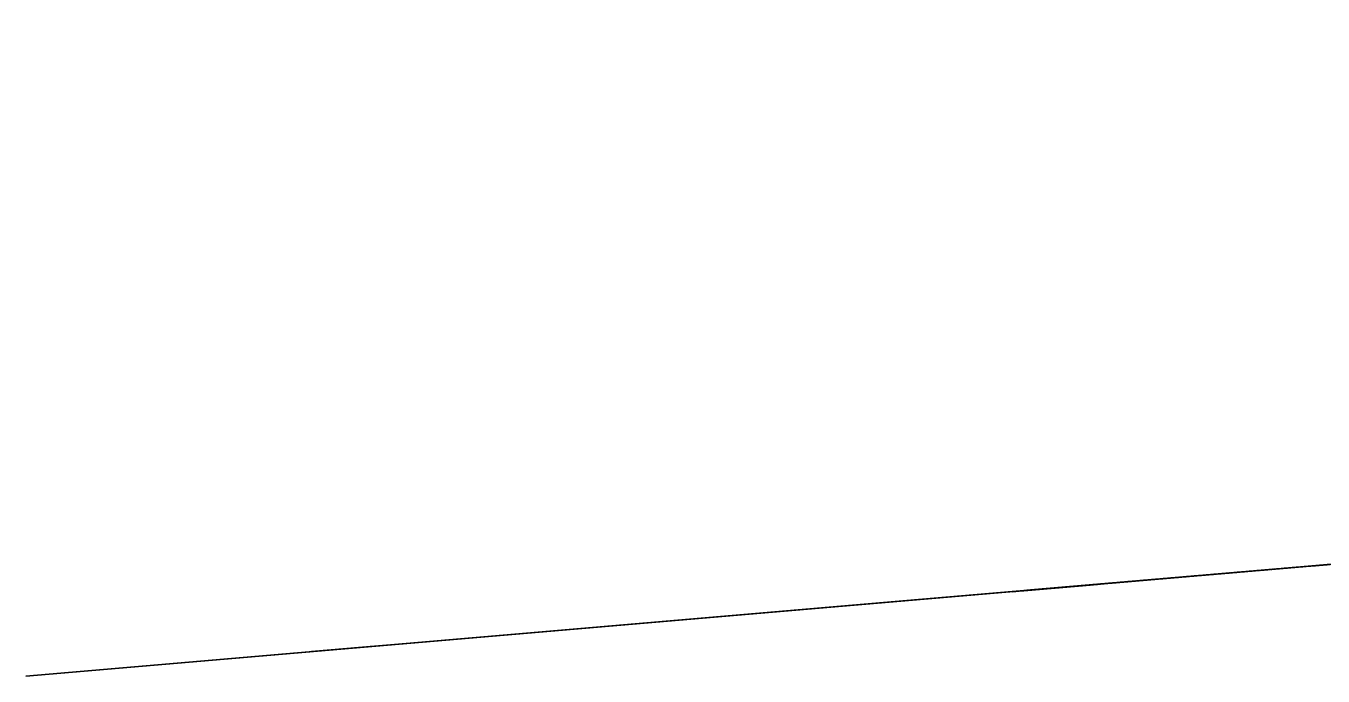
# Model space of a CAD drawing. Header units: millimetres. Extents: x 235072 to 246269, y 20126 to 21085.
# Drawn here: x 235072 to 236391, y 20126 to 20788 of the extents above; entities that cross this region are included whole.
import ezdxf

# ---------------------------------------------------------------- set-up
doc = ezdxf.new("R2010")
doc.units = ezdxf.units.MM
doc.header["$MEASUREMENT"] = 0
doc.linetypes.add('CENTER2', pattern=[1.125, 0.75, -0.125, 0.125, -0.125])
doc.linetypes.add('HIDDEN2', pattern=[0.1875, 0.125, -0.0625])
for name, color, linetype in [('Section 2-A-FLOR', 192, 'Continuous'), ('Section 2-CENTER', 1, 'CENTER2'), ('Section 2-HIDDEN', 7, 'HIDDEN2'), ('Section 2-MONO BEAM', 6, 'Continuous'), ('Section 2-RE', 5, 'Continuous'), ('Section 2-S-BEAM', 12, 'Continuous')]:
    doc.layers.add(name, color=color, linetype=linetype)

# ---------------------------------------------------------------- blocks, each defined once
blk = doc.blocks.new('*U33')
at = {"layer": 'Section 2-S-BEAM', "color": 0, "linetype": 'ByBlock', "lineweight": -2}
for p, q in [((235071.9, 20126.5, 24789), (236577.3, 20255.4, 24789)), ((235431.3, 20157.3, 24986.4), (236577.3, 20255.4, 24986.4)), ((235495.1, 20162.7, 24798.6), (236577.3, 20255.4, 24798.6)), ((235495.1, 20162.7, 24996), (236577.3, 20255.4, 24996)), ((235071.9, 20126.5, 24986.4), (235426.2, 20156.8, 24986.4)), ((235071.9, 20126.5, 24798.6), (235362.4, 20151.4, 24798.6)), ((235071.9, 20126.5, 24996), (235362.4, 20151.4, 24996)), ((235071.9, 20126.5, 24789), (235071.9, 20126.5, 24798.6)), ((235071.9, 20126.5, 24798.6), (235071.9, 20126.5, 24986.4)), ((235071.9, 20126.5, 24986.4), (235071.9, 20126.5, 24996))]:
    blk.add_line(p, q, dxfattribs=at)
blk = doc.blocks.new('*U34')
at = {"layer": 'Section 2-A-FLOR', "color": 0, "linetype": 'ByBlock', "lineweight": -2}
for p, q in [((240177.1, 20563.6, 21920.5), (235071.9, 20126.5, 21920.5)), ((235968, 20203.2, 21700), (240177.1, 20563.6, 21700)), ((235071.9, 20126.5, 21994.1), (237973.6, 20374.9, 21994.1)), ((235968, 20203.2, 21625), (235071.9, 20126.5, 21625)), ((235968, 20203.2, 21625), (235968, 20203.2, 21700)), ((235071.9, 20126.5, 21920.5), (235071.9, 20126.5, 21625)), ((235071.9, 20126.5, 21920.5), (235071.9, 20126.5, 21994.1))]:
    blk.add_line(p, q, dxfattribs=at)
blk = doc.blocks.new('*U35')
at = {"layer": 'Section 2-MONO BEAM', "color": 0, "linetype": 'ByBlock', "lineweight": -2}
for p, q in [((236176.9, 20221.1, 24634.3), (236523.5, 20250.8, 24634.3)), ((235071.9, 20126.5, 24634.3), (236163.5, 20220, 24634.3)), ((235071.9, 20126.5, 24624.7), (236133.1, 20217.4, 24624.7)), ((235071.9, 20126.5, 24624.7), (235071.9, 20126.5, 24634.3)), ((235071.9, 20126.5, 24634.3), (235071.9, 20126.5, 24789))]:
    blk.add_line(p, q, dxfattribs=at)
blk = doc.blocks.new('*U36')
at = {"layer": 'Section 2-S-BEAM', "color": 0, "linetype": 'ByBlock', "lineweight": -2}
for p, q in [((235495.1, 20162.7, 24996), (235362.5, 20151.4, 24996)), ((235362.5, 20151.4, 24794.4), (235495.1, 20162.7, 24794.4)), ((235495.1, 20162.7, 24801.4), (235431.3, 20157.3, 24801.4)), ((235431.3, 20157.3, 24989), (235495.1, 20162.7, 24989)), ((235495.1, 20162.7, 24794.4), (235495.1, 20162.7, 24801.4)), ((235495.1, 20162.7, 24989), (235495.1, 20162.7, 24996)), ((235362.4, 20151.4, 24989), (235362.5, 20151.4, 24989)), ((235362.4, 20151.4, 24801.4), (235362.5, 20151.4, 24801.4)), ((235362.4, 20151.4, 24794.4), (235362.5, 20151.4, 24794.4)), ((235362.4, 20151.4, 24996), (235362.5, 20151.4, 24996)), ((235362.5, 20151.4, 24989), (235426.3, 20156.8, 24989)), ((235426.3, 20156.8, 24801.4), (235362.5, 20151.4, 24801.4)), ((235362.5, 20151.4, 24996), (235362.5, 20151.4, 24989)), ((235362.5, 20151.4, 24801.4), (235362.5, 20151.4, 24794.4)), ((235426.3, 20156.8, 24989), (235426.3, 20156.8, 24801.4)), ((235431.3, 20157.3, 24801.4), (235431.3, 20157.3, 24989))]:
    blk.add_line(p, q, dxfattribs=at)
blk = doc.blocks.new('*U37')
at = {"layer": 'Section 2-A-FLOR', "color": 0, "linetype": 'ByBlock', "lineweight": -2}
for p, q in [((242793.1, 20787.6, 21625), (235968, 20203.2, 21625)), ((242793.1, 20787.6, 21700), (235968, 20203.2, 21700)), ((235968, 20203.2, 21700), (235968, 20203.2, 21625))]:
    blk.add_line(p, q, dxfattribs=at)
blk = doc.blocks.new('*U38')
at = {"layer": 'Section 2-HIDDEN', "extrusion": (-0.085306, 0.996355, -3.60132e-31)}
blk.add_arc((-236983.8, 24235.7), 45.2, 138.1897, 221.8103, dxfattribs=at)
at = {"layer": 'Section 2-RE', "color": 0, "linetype": 'ByBlock', "lineweight": -2, "extrusion": (-0.085306, 0.996355, 1.81601e-30)}
blk.add_arc((-236983.8, 24235.7), 45.2, 221.8103, 90, dxfattribs=at)
at = {"layer": 'Section 2-RE', "color": 0, "linetype": 'ByBlock', "lineweight": -2, "extrusion": (-0.085306, 0.996355, 2.32993e-29)}
blk.add_arc((-236983.8, 24235.7), 45.2, 90, 138.1897, dxfattribs=at)
blk = doc.blocks.new('*U39')
at = {"layer": 'Section 2-CENTER'}
blk.add_line((236157.9, 20219.5, 24235.7), (236119.9, 20216.2, 24235.7), dxfattribs=at)
at = {"layer": 'Section 2-HIDDEN', "extrusion": (0.085306, -0.996355, 0)}
blk.add_arc((236983.8, 24235.7), 32.9, 293.5565, 66.4435, dxfattribs=at)
at = {"layer": 'Section 2-HIDDEN'}
for points, knots in [([(236150.2, 20218.8, 24235.7), (236150.2, 20218.8, 24234.8), (236150.2, 20218.8, 24233.8), (236150, 20218.8, 24231.9), (236149.8, 20218.8, 24230.9), (236149.5, 20218.8, 24228.9), (236149.2, 20218.7, 24227.9), (236148.6, 20218.7, 24226), (236148.3, 20218.7, 24225.1), (236147.6, 20218.6, 24223.4), (236147.2, 20218.6, 24222.5), (236146.2, 20218.5, 24220.7), (236145.7, 20218.4, 24219.9), (236144.6, 20218.3, 24218.2), (236144, 20218.3, 24217.3), (236142.7, 20218.2, 24215.8), (236142, 20218.1, 24215.1), (236140.7, 20218, 24213.8), (236140, 20217.9, 24213.1), (236138.4, 20217.8, 24211.8), (236137.6, 20217.7, 24211.2), (236135.9, 20217.6, 24210.1), (236135.1, 20217.5, 24209.6), (236133.3, 20217.4, 24208.6), (236132.4, 20217.3, 24208.2), (236130.7, 20217.1, 24207.5), (236129.8, 20217.1, 24207.2), (236127.9, 20216.9, 24206.6), (236126.9, 20216.8, 24206.4), (236124.9, 20216.7, 24206), (236123.9, 20216.6, 24205.8), (236121.9, 20216.4, 24205.6), (236121, 20216.3, 24205.6), (236120, 20216.2, 24205.6)], [89.456044, 89.456044, 89.456044, 89.456044, 92.240313, 92.240313, 95.024582, 95.024582, 97.808851, 97.808851, 100.593119, 100.593119, 103.39436, 103.39436, 106.1956, 106.1956, 108.996841, 108.996841, 111.798081, 111.798081, 114.602672, 114.602672, 117.407264, 117.407264, 120.211855, 120.211855, 123.016446, 123.016446, 125.816661, 125.816661, 128.616876, 128.616876, 131.417091, 131.417091, 134.217306, 134.217306, 134.217306, 134.217306]), ([(236120, 20216.2, 24265.9), (236121, 20216.3, 24265.9), (236121.9, 20216.4, 24265.9), (236123.9, 20216.6, 24265.7), (236124.9, 20216.7, 24265.5), (236126.9, 20216.8, 24265.1), (236127.9, 20216.9, 24264.9), (236129.8, 20217.1, 24264.3), (236130.7, 20217.1, 24264), (236132.4, 20217.3, 24263.2), (236133.3, 20217.4, 24262.8), (236135.1, 20217.5, 24261.9), (236135.9, 20217.6, 24261.4), (236137.6, 20217.7, 24260.2), (236138.4, 20217.8, 24259.6), (236140, 20217.9, 24258.4), (236140.7, 20218, 24257.7), (236142, 20218.1, 24256.4), (236142.7, 20218.2, 24255.7), (236144, 20218.3, 24254.1), (236144.6, 20218.3, 24253.3), (236145.7, 20218.4, 24251.6), (236146.2, 20218.5, 24250.8), (236147.2, 20218.6, 24249), (236147.6, 20218.6, 24248.1), (236148.3, 20218.7, 24246.4), (236148.6, 20218.7, 24245.5), (236149.2, 20218.7, 24243.6), (236149.5, 20218.8, 24242.6), (236149.8, 20218.8, 24240.6), (236150, 20218.8, 24239.6), (236150.2, 20218.8, 24237.6), (236150.2, 20218.8, 24236.7), (236150.2, 20218.8, 24235.7)], [223.606871, 223.606871, 223.606871, 223.606871, 226.407086, 226.407086, 229.207301, 229.207301, 232.007516, 232.007516, 234.807731, 234.807731, 237.612322, 237.612322, 240.416913, 240.416913, 243.221505, 243.221505, 246.026096, 246.026096, 248.827336, 248.827336, 251.628577, 251.628577, 254.429817, 254.429817, 257.231058, 257.231058, 260.015326, 260.015326, 262.799595, 262.799595, 265.583864, 265.583864, 268.368133, 268.368133, 268.368133, 268.368133])]:
    blk.add_open_spline(points, degree=3, knots=knots, dxfattribs=at)
at = {"layer": 'Section 2-RE', "color": 0, "linetype": 'ByBlock', "lineweight": -2}
for p, q in [((236120, 20216.2, 24205.6), (236163.5, 20220, 24205.6)), ((236163.5, 20220, 24265.9), (236120, 20216.2, 24265.9)), ((236163.5, 20220, 24268.6), (236176.9, 20221.1, 24268.6)), ((236163.5, 20220, 24202.8), (236176.9, 20221.1, 24202.8)), ((236163.5, 20220, 24268.6), (236163.5, 20220, 24202.8)), ((236176.9, 20221.1, 24202.8), (236176.9, 20221.1, 24268.6))]:
    blk.add_line(p, q, dxfattribs=at)
at = {"layer": 'Section 2-RE', "color": 0, "linetype": 'ByBlock', "lineweight": -2, "extrusion": (0.085306, -0.996355, 0)}
for start, end in [(66.4435, 270), (270, 293.5565)]:
    blk.add_arc((236983.8, 24235.7), 32.9, start, end, dxfattribs=at)
at = {"layer": 'Section 2-RE', "color": 0, "linetype": 'ByBlock', "lineweight": -2}
blk.add_open_spline([(236120, 20216.2, 24205.6), (236119.1, 20216.2, 24205.6), (236118.1, 20216.1, 24205.6), (236116.2, 20215.9, 24205.8), (236115.1, 20215.8, 24206), (236113.2, 20215.6, 24206.4), (236112.2, 20215.6, 24206.6), (236110.3, 20215.4, 24207.2), (236109.4, 20215.3, 24207.5), (236107.6, 20215.2, 24208.2), (236106.8, 20215.1, 24208.6), (236105, 20214.9, 24209.6), (236104.1, 20214.9, 24210.1), (236102.5, 20214.7, 24211.2), (236101.7, 20214.7, 24211.8), (236100.1, 20214.5, 24213.1), (236099.4, 20214.5, 24213.8), (236098.1, 20214.4, 24215.1), (236097.4, 20214.3, 24215.8), (236096.2, 20214.2, 24217.3), (236095.6, 20214.1, 24218.1), (236094.4, 20214, 24219.8), (236093.9, 20214, 24220.7), (236093, 20213.9, 24222.5), (236092.6, 20213.9, 24223.3), (236091.9, 20213.8, 24225.1), (236091.5, 20213.8, 24226), (236091, 20213.7, 24227.9), (236090.7, 20213.7, 24228.9), (236090.3, 20213.7, 24230.9), (236090.2, 20213.7, 24231.9), (236090, 20213.7, 24233.8), (236089.9, 20213.7, 24234.8), (236089.9, 20213.7, 24235.7), (236089.9, 20213.7, 24236.7), (236090, 20213.7, 24237.6), (236090.2, 20213.7, 24239.6), (236090.3, 20213.7, 24240.6), (236090.7, 20213.7, 24242.6), (236091, 20213.7, 24243.6), (236091.5, 20213.8, 24245.5), (236091.9, 20213.8, 24246.4), (236092.6, 20213.9, 24248.1), (236093, 20213.9, 24249), (236093.9, 20214, 24250.8), (236094.4, 20214, 24251.7), (236095.6, 20214.1, 24253.3), (236096.2, 20214.2, 24254.2), (236097.4, 20214.3, 24255.7), (236098.1, 20214.4, 24256.4), (236099.4, 20214.5, 24257.7), (236100.1, 20214.5, 24258.4), (236101.7, 20214.7, 24259.6), (236102.5, 20214.7, 24260.3), (236104.1, 20214.9, 24261.4), (236105, 20214.9, 24261.9), (236106.8, 20215.1, 24262.8), (236107.6, 20215.2, 24263.2), (236109.4, 20215.3, 24264), (236110.3, 20215.4, 24264.3), (236112.2, 20215.6, 24264.9), (236113.2, 20215.6, 24265.1), (236115.1, 20215.8, 24265.5), (236116.2, 20215.9, 24265.7), (236118.1, 20216.1, 24265.9), (236119.1, 20216.2, 24265.9), (236120, 20216.2, 24265.9)], degree=3, knots=[134.217306, 134.217306, 134.217306, 134.217306, 137.014324, 137.014324, 139.811342, 139.811342, 142.608361, 142.608361, 145.405379, 145.405379, 148.199073, 148.199073, 150.992766, 150.992766, 153.78646, 153.78646, 156.580153, 156.580153, 159.372101, 159.372101, 162.164048, 162.164048, 164.955995, 164.955995, 167.747942, 167.747942, 170.538979, 170.538979, 173.330015, 173.330015, 176.121052, 176.121052, 178.912089, 178.912089, 178.912089, 181.703125, 181.703125, 184.494162, 184.494162, 187.285198, 187.285198, 190.076235, 190.076235, 192.868182, 192.868182, 195.660129, 195.660129, 198.452076, 198.452076, 201.244024, 201.244024, 204.037717, 204.037717, 206.831411, 206.831411, 209.625104, 209.625104, 212.418798, 212.418798, 215.215816, 215.215816, 218.012835, 218.012835, 220.809853, 220.809853, 223.606871, 223.606871, 223.606871, 223.606871], dxfattribs=at)
blk = doc.blocks.new('*U40')
at = {"layer": 'Section 2-CENTER'}
for p in [(236157.9, 20219.5, 24602.1), (236119.9, 20216.2, 24564)]:
    blk.add_line(p, (236119.9, 20216.2, 24602.1), dxfattribs=at)
at = {"layer": 'Section 2-RE', "color": 0, "linetype": 'ByBlock', "lineweight": -2}
for p, q in [((236152.7, 20219, 24558.3), (236087.2, 20213.4, 24558.3)), ((236087.2, 20213.4, 24544.9), (236152.7, 20219, 24544.9)), ((236087.2, 20213.4, 24558.3), (236087.2, 20213.4, 24544.9)), ((236152.7, 20219, 24558.3), (236152.7, 20219, 24544.9)), ((236163.5, 20220, 24635), (236176.9, 20221.1, 24635)), ((236163.5, 20220, 24569.2), (236176.9, 20221.1, 24569.2)), ((236163.5, 20220, 24635), (236163.5, 20220, 24569.2)), ((236176.9, 20221.1, 24569.2), (236176.9, 20221.1, 24635))]:
    blk.add_line(p, q, dxfattribs=at)
at = {"layer": 'Section 2-RE', "color": 0, "linetype": 'ByBlock', "lineweight": -2, "extrusion": (-0.085306, 0.996355, 3.59724e-31)}
blk.add_arc((-237030.3, 24555.6), 76.6, 2.0503, 87.9497, dxfattribs=at)
at = {"layer": 'Section 2-RE', "color": 0, "linetype": 'ByBlock', "lineweight": -2, "extrusion": (0.085306, -0.996355, 0)}
blk.add_arc((237030.3, 24555.6), 16.3, 99.6729, 170.3271, dxfattribs=at)
blk = doc.blocks.new('*U41')
at = {"layer": 'Section 2-HIDDEN'}
for p, q in [((236089.9, 20213.7, 24269.5), (236089.9, 20213.7, 24235.8)), ((236090.1, 20213.7, 24279.5), (236149.8, 20218.8, 24279.5)), ((236149.8, 20218.8, 24292.9), (236090.1, 20213.7, 24292.9)), ((236119.9, 20216.2, 24273.8), (236119.9, 20216.2, 24235.7)), ((236150, 20218.8, 24235.8), (236150, 20218.8, 24269.5))]:
    blk.add_line(p, q, dxfattribs=at)
blk.add_open_spline([(236119.9, 20216.2, 24266.1), (236119, 20216.1, 24266.1), (236118.1, 20216.1, 24266.1), (236116.1, 20215.9, 24265.9), (236115.1, 20215.8, 24265.8), (236113.1, 20215.6, 24265.4), (236112.1, 20215.6, 24265.1), (236110.2, 20215.4, 24264.5), (236109.3, 20215.3, 24264.2), (236107.6, 20215.2, 24263.5), (236106.7, 20215.1, 24263), (236105, 20214.9, 24262.1), (236104.1, 20214.9, 24261.6), (236102.4, 20214.7, 24260.4), (236101.6, 20214.7, 24259.8), (236100.1, 20214.5, 24258.6), (236099.4, 20214.5, 24257.9), (236098.1, 20214.4, 24256.6), (236097.4, 20214.3, 24255.9), (236096.1, 20214.2, 24254.3), (236095.5, 20214.1, 24253.5), (236094.4, 20214, 24251.8), (236093.9, 20214, 24250.9), (236093, 20213.9, 24249.2), (236092.5, 20213.9, 24248.3), (236091.8, 20213.8, 24246.5), (236091.5, 20213.8, 24245.6), (236090.9, 20213.7, 24243.7), (236090.7, 20213.7, 24242.7), (236090.3, 20213.7, 24240.7), (236090.1, 20213.7, 24239.7), (236089.9, 20213.7, 24237.7), (236089.9, 20213.7, 24236.8), (236089.9, 20213.7, 24234.9), (236089.9, 20213.7, 24233.9), (236090.1, 20213.7, 24231.9), (236090.3, 20213.7, 24230.9), (236090.7, 20213.7, 24228.9), (236090.9, 20213.7, 24227.9), (236091.5, 20213.8, 24226), (236091.8, 20213.8, 24225.1), (236092.5, 20213.9, 24223.4), (236093, 20213.9, 24222.5), (236093.9, 20214, 24220.8), (236094.4, 20214, 24219.9), (236095.5, 20214.1, 24218.2), (236096.1, 20214.2, 24217.4), (236097.4, 20214.3, 24215.8), (236098, 20214.4, 24215.1), (236099.4, 20214.5, 24213.8), (236100.1, 20214.5, 24213.1), (236101.6, 20214.7, 24211.9), (236102.4, 20214.7, 24211.3), (236104.1, 20214.9, 24210.1), (236105, 20214.9, 24209.6), (236106.7, 20215.1, 24208.7), (236107.6, 20215.2, 24208.3), (236109.3, 20215.3, 24207.6), (236110.2, 20215.4, 24207.2), (236112.1, 20215.6, 24206.7), (236113.1, 20215.6, 24206.4), (236115.1, 20215.8, 24206), (236116.1, 20215.9, 24205.9), (236118.1, 20216.1, 24205.7), (236119, 20216.1, 24205.6), (236119.9, 20216.2, 24205.6), (236120.9, 20216.3, 24205.6), (236121.8, 20216.4, 24205.7), (236123.8, 20216.6, 24205.9), (236124.8, 20216.6, 24206), (236126.8, 20216.8, 24206.4), (236127.8, 20216.9, 24206.7), (236129.7, 20217.1, 24207.2), (236130.6, 20217.1, 24207.6), (236132.3, 20217.3, 24208.3), (236133.2, 20217.4, 24208.7), (236134.9, 20217.5, 24209.6), (236135.8, 20217.6, 24210.1), (236137.5, 20217.7, 24211.3), (236138.3, 20217.8, 24211.9), (236139.8, 20217.9, 24213.1), (236140.5, 20218, 24213.8), (236141.9, 20218.1, 24215.1), (236142.5, 20218.2, 24215.8), (236143.8, 20218.3, 24217.4), (236144.4, 20218.3, 24218.2), (236145.5, 20218.4, 24219.9), (236146, 20218.5, 24220.8), (236146.9, 20218.5, 24222.5), (236147.4, 20218.6, 24223.4), (236148.1, 20218.6, 24225.1), (236148.4, 20218.7, 24226), (236149, 20218.7, 24227.9), (236149.2, 20218.7, 24228.9), (236149.6, 20218.8, 24230.9), (236149.8, 20218.8, 24231.9), (236150, 20218.8, 24233.9), (236150, 20218.8, 24234.9), (236150, 20218.8, 24236.8), (236150, 20218.8, 24237.7), (236149.8, 20218.8, 24239.7), (236149.6, 20218.8, 24240.7), (236149.2, 20218.7, 24242.7), (236149, 20218.7, 24243.7), (236148.4, 20218.7, 24245.6), (236148.1, 20218.6, 24246.5), (236147.4, 20218.6, 24248.3), (236146.9, 20218.5, 24249.2), (236146, 20218.5, 24250.9), (236145.5, 20218.4, 24251.8), (236144.4, 20218.3, 24253.5), (236143.8, 20218.3, 24254.3), (236142.5, 20218.2, 24255.9), (236141.8, 20218.1, 24256.6), (236140.5, 20218, 24257.9), (236139.8, 20217.9, 24258.6), (236138.3, 20217.8, 24259.8), (236137.5, 20217.7, 24260.4), (236135.8, 20217.6, 24261.6), (236134.9, 20217.5, 24262.1), (236133.2, 20217.4, 24263), (236132.3, 20217.3, 24263.5), (236130.6, 20217.1, 24264.2), (236129.6, 20217.1, 24264.5), (236127.8, 20216.9, 24265.1), (236126.8, 20216.8, 24265.4), (236124.8, 20216.6, 24265.8), (236123.8, 20216.6, 24265.9), (236121.8, 20216.4, 24266.1), (236120.9, 20216.3, 24266.1), (236119.9, 20216.2, 24266.1)], degree=3, knots=[89.456044, 89.456044, 89.456044, 89.456044, 92.240313, 92.240313, 95.024582, 95.024582, 97.808851, 97.808851, 100.593119, 100.593119, 103.39436, 103.39436, 106.1956, 106.1956, 108.996841, 108.996841, 111.798081, 111.798081, 114.602672, 114.602672, 117.407264, 117.407264, 120.211855, 120.211855, 123.016446, 123.016446, 125.816661, 125.816661, 128.616876, 128.616876, 131.417091, 131.417091, 134.217306, 134.217306, 137.014324, 137.014324, 139.811342, 139.811342, 142.608361, 142.608361, 145.405379, 145.405379, 148.199073, 148.199073, 150.992766, 150.992766, 153.78646, 153.78646, 156.580153, 156.580153, 159.372101, 159.372101, 162.164048, 162.164048, 164.955995, 164.955995, 167.747942, 167.747942, 170.538979, 170.538979, 173.330015, 173.330015, 176.121052, 176.121052, 178.912089, 178.912089, 178.912089, 181.703125, 181.703125, 184.494162, 184.494162, 187.285198, 187.285198, 190.076235, 190.076235, 192.868182, 192.868182, 195.660129, 195.660129, 198.452076, 198.452076, 201.244024, 201.244024, 204.037717, 204.037717, 206.831411, 206.831411, 209.625104, 209.625104, 212.418798, 212.418798, 215.215816, 215.215816, 218.012835, 218.012835, 220.809853, 220.809853, 223.606871, 223.606871, 226.407086, 226.407086, 229.207301, 229.207301, 232.007516, 232.007516, 234.807731, 234.807731, 237.612322, 237.612322, 240.416913, 240.416913, 243.221505, 243.221505, 246.026096, 246.026096, 248.827336, 248.827336, 251.628577, 251.628577, 254.429817, 254.429817, 257.231058, 257.231058, 260.015326, 260.015326, 262.799595, 262.799595, 265.583864, 265.583864, 268.368133, 268.368133, 268.368133, 268.368133], dxfattribs=at)
at = {"layer": 'Section 2-RE', "color": 0, "linetype": 'ByBlock', "lineweight": -2}
for p, q in [((236087.2, 20213.4, 24279.5), (236090.1, 20213.7, 24279.5)), ((236090.1, 20213.7, 24292.9), (236087.2, 20213.4, 24292.9)), ((236087.2, 20213.4, 24279.5), (236087.2, 20213.4, 24292.9)), ((236089.9, 20213.7, 24279.5), (236089.9, 20213.7, 24269.5)), ((236149.8, 20218.8, 24279.5), (236152.7, 20219, 24279.5)), ((236152.7, 20219, 24292.9), (236149.8, 20218.8, 24292.9)), ((236150, 20218.8, 24269.5), (236150, 20218.8, 24279.5)), ((236152.7, 20219, 24279.5), (236152.7, 20219, 24292.9))]:
    blk.add_line(p, q, dxfattribs=at)
blk = doc.blocks.new('*U42')
at = {"layer": 'Section 2-HIDDEN', "extrusion": (-0.085306, 0.996355, 4.59058e-30)}
blk.add_circle((-236983.8, 24235.7), 30.2, dxfattribs=at)
blk = doc.blocks.new('*U43')
at = {"layer": 'Section 2-CENTER'}
blk.add_line((236119.9, 20216.2, 24273.8), (236119.9, 20216.2, 24564), dxfattribs=at)
at = {"layer": 'Section 2-RE', "color": 0, "linetype": 'ByBlock', "lineweight": -2}
for p, q in [((236089.9, 20213.7, 24544.9), (236089.9, 20213.7, 24292.9)), ((236150, 20218.8, 24544.9), (236150, 20218.8, 24292.9))]:
    blk.add_line(p, q, dxfattribs=at)
blk = doc.blocks.new('*U44')
at = {"layer": 'Section 2-HIDDEN'}
for p, q in [((236095, 20214.1, 24316.1), (236095, 20214.1, 24319)), ((236095, 20214.1, 24235.7), (236095, 20214.1, 24273.5)), ((236144.9, 20218.4, 24316.1), (236144.9, 20218.4, 24319)), ((236144.9, 20218.4, 24235.7), (236144.9, 20218.4, 24273.5))]:
    blk.add_line(p, q, dxfattribs=at)
at = {"layer": 'Section 2-HIDDEN', "extrusion": (0.085306, -0.996355, 0)}
blk.add_circle((236983.8, 24235.7), 30, dxfattribs=at)
at = {"layer": 'Section 2-HIDDEN', "extrusion": (-0.085306, 0.996355, -1.38664e-30)}
blk.add_circle((-236983.8, 24235.7), 25, dxfattribs=at)
at = {"layer": 'Section 2-HIDDEN', "extrusion": (-0.085306, 0.996355, -7.01581e-31)}
blk.add_circle((-236983.8, 24235.7), 22.5, dxfattribs=at)
at = {"layer": 'Section 2-HIDDEN', "extrusion": (-0.085306, 0.996355, 8.74494e-16)}
blk.add_ellipse((236119.9, 20216.2, 24316.1), major_axis=(-29.9, -2.6), ratio=0.258819, start_param=4.712389, end_param=6.283185, dxfattribs=at)
at = {"layer": 'Section 2-HIDDEN', "extrusion": (-0.085306, 0.996355, 8.49492e-16)}
blk.add_ellipse((236119.9, 20216.2, 24319), major_axis=(-29.9, -2.6), ratio=0.258819, start_param=4.712389, end_param=6.095483, dxfattribs=at)
at = {"layer": 'Section 2-HIDDEN', "extrusion": (-0.085306, 0.996355, 6.86058e-16)}
blk.add_ellipse((236119.9, 20216.2, 24326.6), major_axis=(-25.6, -2.2), ratio=0.258819, start_param=4.712389, end_param=6.719351, dxfattribs=at)
at = {"layer": 'Section 2-HIDDEN', "extrusion": (-0.085306, 0.996355, 4.52033e-16)}
blk.add_ellipse((236119.9, 20216.2, 24319), major_axis=(-24.9, -2.1), ratio=0.258819, start_param=4.712389, end_param=6.553793, dxfattribs=at)
at = {"layer": 'Section 2-HIDDEN', "extrusion": (0.085306, -0.996355, -4.01228e-16)}
blk.add_ellipse((236119.9, 20216.2, 24277.5), major_axis=(29.9, 2.6), ratio=0.258819, start_param=3.713362, end_param=4.712389, dxfattribs=at)
at = {"layer": 'Section 2-HIDDEN', "extrusion": (0.085306, -0.996355, -9.56155e-17)}
blk.add_ellipse((236119.9, 20216.2, 24277.5), major_axis=(24.9, 2.1), ratio=0.258819, start_param=3.141593, end_param=6.283185, dxfattribs=at)
at = {"layer": 'Section 2-HIDDEN', "extrusion": (-0.085306, 0.996355, 6.42679e-16)}
blk.add_ellipse((236119.9, 20216.2, 24316.1), major_axis=(-24.9, -2.1), ratio=0.258819, start_param=0, end_param=6.283185, dxfattribs=at)
at = {"layer": 'Section 2-HIDDEN', "extrusion": (-0.085306, 0.996355, 7.47032e-16)}
blk.add_ellipse((236119.9, 20216.2, 24316.1), major_axis=(-29.9, -2.6), ratio=0.258819, start_param=3.141593, end_param=4.712389, dxfattribs=at)
at = {"layer": 'Section 2-HIDDEN', "extrusion": (-0.085306, 0.996355, 2.96025e-16)}
blk.add_ellipse((236119.9, 20216.2, 24319), major_axis=(-29.9, -2.6), ratio=0.258819, start_param=3.329295, end_param=4.712389, dxfattribs=at)
at = {"layer": 'Section 2-HIDDEN', "extrusion": (-0.085306, 0.996355, 1.36599e-16)}
blk.add_ellipse((236119.9, 20216.2, 24319), major_axis=(-24.9, -2.1), ratio=0.258819, start_param=2.870985, end_param=4.712389, dxfattribs=at)
at = {"layer": 'Section 2-HIDDEN', "extrusion": (-0.085306, 0.996355, 3.59296e-19)}
blk.add_ellipse((236119.9, 20216.2, 24326.6), major_axis=(-25.6, -2.2), ratio=0.258819, start_param=2.705427, end_param=4.712389, dxfattribs=at)
at = {"layer": 'Section 2-HIDDEN', "extrusion": (0.085306, -0.996355, -4.69534e-16)}
blk.add_ellipse((236119.9, 20216.2, 24277.5), major_axis=(29.9, 2.6), ratio=0.258819, start_param=4.712389, end_param=5.711416, dxfattribs=at)
at = {"layer": 'Section 2-RE', "color": 0, "linetype": 'ByBlock', "lineweight": -2}
for p, q in [((236090.1, 20213.7, 24277.5), (236090.1, 20213.7, 24316.1)), ((236095, 20214.1, 24273.5), (236095, 20214.1, 24277.5)), ((236144.9, 20218.4, 24273.5), (236144.9, 20218.4, 24277.5)), ((236149.8, 20218.8, 24277.5), (236149.8, 20218.8, 24316.1))]:
    blk.add_line(p, q, dxfattribs=at)
at = {"layer": 'Section 2-RE', "color": 0, "linetype": 'ByBlock', "lineweight": -2, "extrusion": (-0.085306, 0.996355, -2.60396e-29)}
blk.add_arc((-236983.8, 24287.4), 48, 60.9574, 119.0426, dxfattribs=at)
at = {"layer": 'Section 2-RE', "color": 0, "linetype": 'ByBlock', "lineweight": -2, "extrusion": (0.085306, -0.996355, -5.23204e-16)}
blk.add_ellipse((236119.9, 20216.2, 24277.5), major_axis=(29.9, 2.6), ratio=0.258819, start_param=5.711416, end_param=9.996547, dxfattribs=at)
at = {"layer": 'Section 2-RE', "color": 0, "linetype": 'ByBlock', "lineweight": -2, "extrusion": (-0.085306, 0.996355, 8.42477e-16)}
blk.add_ellipse((236119.9, 20216.2, 24319), major_axis=(-29.9, -2.6), ratio=0.258819, start_param=6.095483, end_param=9.612481, dxfattribs=at)
at = {"layer": 'Section 2-RE', "color": 0, "linetype": 'ByBlock', "lineweight": -2, "extrusion": (-0.085306, 0.996355, 8.32719e-16)}
blk.add_ellipse((236119.9, 20216.2, 24316.1), major_axis=(-29.9, -2.6), ratio=0.258819, start_param=0, end_param=3.141593, dxfattribs=at)
at = {"layer": 'Section 2-RE', "color": 0, "linetype": 'ByBlock', "lineweight": -2, "extrusion": (0.085306, -0.996355, -4.02631e-16)}
blk.add_ellipse((236119.9, 20216.2, 24277.5), major_axis=(24.9, 2.1), ratio=0.258819, start_param=1.570796, end_param=3.141593, dxfattribs=at)
at = {"layer": 'Section 2-RE', "color": 0, "linetype": 'ByBlock', "lineweight": -2, "extrusion": (-0.085306, 0.996355, 8.06615e-16)}
blk.add_ellipse((236119.9, 20216.2, 24319), major_axis=(-24.9, -2.1), ratio=0.258819, start_param=0.270608, end_param=2.870985, dxfattribs=at)
at = {"layer": 'Section 2-RE', "color": 0, "linetype": 'ByBlock', "lineweight": -2, "extrusion": (-0.085306, 0.996355, -1.16709e-16)}
blk.add_ellipse((236119.9, 20216.2, 24326.6), major_axis=(-25.6, -2.2), ratio=0.258819, start_param=0.436165, end_param=2.705427, dxfattribs=at)
at = {"layer": 'Section 2-RE', "color": 0, "linetype": 'ByBlock', "lineweight": -2, "extrusion": (0.085306, -0.996355, 1.9969e-16)}
blk.add_ellipse((236119.9, 20216.2, 24277.5), major_axis=(24.9, 2.1), ratio=0.258819, start_param=0, end_param=1.570796, dxfattribs=at)
at = {"layer": 'Section 2-RE', "color": 0, "linetype": 'ByBlock', "lineweight": -2}
for points, knots in [([(236090.1, 20213.7, 24319), (236090.1, 20213.7, 24320.2), (236090.3, 20213.7, 24321.4), (236091, 20213.7, 24323.5), (236091.5, 20213.8, 24324.4), (236092.5, 20213.9, 24325.9), (236093, 20213.9, 24326.5), (236094.1, 20214, 24327.6), (236094.6, 20214.1, 24328), (236095.7, 20214.2, 24328.8), (236096.2, 20214.2, 24329.1), (236096.7, 20214.2, 24329.4)], [3.1415927, 3.1415927, 3.1415927, 3.1415927, 3.2288257, 3.2288257, 3.3160588, 3.3160588, 3.4032919, 3.4032919, 3.490525, 3.490525, 3.5777581, 3.5777581, 3.5777581, 3.5777581]), ([(236143.2, 20218.2, 24329.4), (236143.7, 20218.3, 24329.1), (236144.2, 20218.3, 24328.8), (236145.2, 20218.4, 24328), (236145.8, 20218.4, 24327.6), (236146.9, 20218.5, 24326.5), (236147.4, 20218.6, 24325.9), (236148.4, 20218.7, 24324.4), (236148.9, 20218.7, 24323.5), (236149.6, 20218.8, 24321.4), (236149.8, 20218.8, 24320.2), (236149.8, 20218.8, 24319)], [5.8470199, 5.8470199, 5.8470199, 5.8470199, 5.9342529, 5.9342529, 6.021486, 6.021486, 6.1087191, 6.1087191, 6.1959522, 6.1959522, 6.2831853, 6.2831853, 6.2831853, 6.2831853])]:
    blk.add_open_spline(points, degree=3, knots=knots, dxfattribs=at)
blk = doc.blocks.new('*U45')
at = {"layer": 'Section 2-CENTER'}
blk.add_line((236363.1, 20237, 24235.7), (236157.9, 20219.5, 24235.7), dxfattribs=at)
at = {"layer": 'Section 2-RE', "color": 0, "linetype": 'ByBlock', "lineweight": -2}
for p, q in [((236176.9, 20221.1, 24265.9), (236352.1, 20236.1, 24265.9)), ((236176.9, 20221.1, 24205.6), (236352.1, 20236.1, 24205.6))]:
    blk.add_line(p, q, dxfattribs=at)
blk = doc.blocks.new('*U46')
at = {"layer": 'Section 2-CENTER'}
blk.add_line((236157.9, 20219.5, 24602.1), (236569.3, 20254.7, 24602.1), dxfattribs=at)
at = {"layer": 'Section 2-RE', "color": 0, "linetype": 'ByBlock', "lineweight": -2}
for p, q in [((236550.4, 20253.1, 24571.9), (236176.9, 20221.1, 24571.9)), ((236550.4, 20253.1, 24632.2), (236176.9, 20221.1, 24632.2))]:
    blk.add_line(p, q, dxfattribs=at)
blk = doc.blocks.new('*U47')
at = {"layer": 'Section 2-CENTER'}
blk.add_line((236464.6, 20245.7, 24235.7), (236363.1, 20237, 24235.7), dxfattribs=at)
at = {"layer": 'Section 2-RE', "color": 0, "linetype": 'ByBlock', "lineweight": -2}
for p, q in [((236459.3, 20245.3, 24205.6), (236447.4, 20244.3, 24205.6)), ((236459.3, 20245.3, 24265.9), (236447.4, 20244.3, 24265.9)), ((236447.4, 20244.3, 24205.6), (236447.4, 20244.3, 24265.9)), ((236459.3, 20245.3, 24268.6), (236475.6, 20246.7, 24268.6)), ((236459.3, 20245.3, 24202.8), (236475.6, 20246.7, 24202.8)), ((236459.3, 20245.3, 24268.6), (236459.3, 20245.3, 24202.8)), ((236475.6, 20246.7, 24202.8), (236475.6, 20246.7, 24268.6)), ((236368.4, 20237.5, 24202.8), (236352.1, 20236.1, 24202.8)), ((236368.4, 20237.5, 24268.6), (236352.1, 20236.1, 24268.6)), ((236352.1, 20236.1, 24268.6), (236352.1, 20236.1, 24202.8)), ((236380.2, 20238.5, 24205.6), (236368.4, 20237.5, 24205.6)), ((236380.2, 20238.5, 24265.9), (236368.4, 20237.5, 24265.9)), ((236368.4, 20237.5, 24202.8), (236368.4, 20237.5, 24268.6)), ((236380.2, 20238.5, 24265.9), (236380.2, 20238.5, 24205.6))]:
    blk.add_line(p, q, dxfattribs=at)
at = {"layer": 'Section 2-RE', "color": 0, "linetype": 'ByBlock', "lineweight": -2, "extrusion": (-0.085306, 0.996355, 2.1368e-30)}
blk.add_arc((-237278.8, 24235.7), 45.2, 41.8103, 138.1897, dxfattribs=at)
at = {"layer": 'Section 2-RE', "color": 0, "linetype": 'ByBlock', "lineweight": -2, "extrusion": (-0.085306, 0.996355, -6.55868e-30)}
blk.add_arc((-237278.8, 24235.7), 45.2, 221.8103, 318.1897, dxfattribs=at)

msp = doc.modelspace()

# ---------------------------------------------------------------- block references
at = {"layer": 'Section 2-A-FLOR'}
for name in ['*U37', '*U34']:
    msp.add_blockref(name, (0, 0), dxfattribs=at)
at = {"layer": 'Section 2-MONO BEAM'}
msp.add_blockref('*U35', (0, 0), dxfattribs=at)
at = {"layer": 'Section 2-RE'}
for name in ['*U46', '*U47', '*U45', '*U38', '*U39', '*U44', '*U40', '*U41', '*U42', '*U43']:
    msp.add_blockref(name, (0, 0), dxfattribs=at)
at = {"layer": 'Section 2-S-BEAM'}
for name in ['*U33', '*U36']:
    msp.add_blockref(name, (0, 0), dxfattribs=at)

doc.saveas('drawing.dxf')
